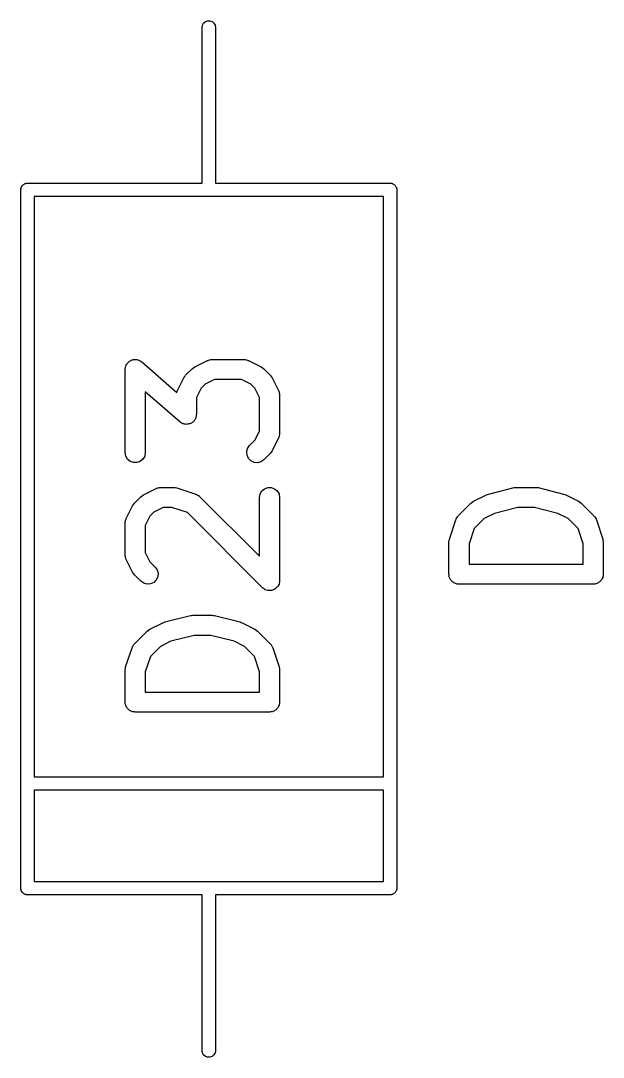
# Model space of a CAD drawing. Extents: x 39 to 139, y -131 to -25.
# Drawn here: x 96.4 to 100.74, y -93.05 to -85.33 of the extents above; entities that cross this region are included whole.
import ezdxf

# ---------------------------------------------------------------- set-up
doc = ezdxf.new("R2010")
doc.units = 0
doc.header["$MEASUREMENT"] = 0
doc.layers.add('BLACK', color=7, linetype='CONTINUOUS')

msp = doc.modelspace()

# ---------------------------------------------------------------- linework, layer by layer
at = {"layer": 'Black'}
for p, q in [((97.75, -85.38), (97.753, -85.3629)), ((97.753, -85.3629), (97.7617, -85.3479)), ((97.7617, -85.3479), (97.775, -85.3367)), ((97.775, -85.3367), (97.7913, -85.3308)), ((97.7913, -85.3308), (97.8087, -85.3308)), ((97.8087, -85.3308), (97.825, -85.3367)), ((97.825, -85.3367), (97.8383, -85.3479)), ((97.8383, -85.3479), (97.847, -85.3629)), ((97.847, -85.3629), (97.85, -85.38)), ((97.75, -86.54), (97.75, -85.38)), ((97.85, -85.38), (97.85, -86.54)), ((96.4, -86.59), (96.4008, -86.5857)), ((96.4, -91.79), (96.4, -86.59)), ((96.4008, -86.5813), (96.4023, -86.5772)), ((96.4008, -86.5857), (96.4008, -86.5813)), ((96.4023, -86.5772), (96.403, -86.5729)), ((96.403, -86.5729), (96.4052, -86.5691)), ((96.4052, -86.5691), (96.4067, -86.565)), ((96.4067, -86.565), (96.4095, -86.5616)), ((96.4095, -86.5616), (96.4117, -86.5579)), ((96.4117, -86.5579), (96.415, -86.555)), ((96.415, -86.555), (96.4179, -86.5517)), ((96.4179, -86.5517), (96.4216, -86.5495)), ((96.4216, -86.5495), (96.425, -86.5467)), ((96.425, -86.5467), (96.4291, -86.5452)), ((96.4291, -86.5452), (96.4329, -86.543)), ((96.4329, -86.543), (96.4372, -86.5423)), ((96.4372, -86.5423), (96.4413, -86.5408)), ((96.4413, -86.5408), (96.4457, -86.5408)), ((96.4457, -86.5408), (96.45, -86.54)), ((96.45, -86.54), (97.75, -86.54)), ((97.85, -86.54), (99.15, -86.54)), ((99.15, -86.54), (99.1543, -86.5408)), ((99.1543, -86.5408), (99.1587, -86.5408)), ((99.1587, -86.5408), (99.1628, -86.5423)), ((99.1628, -86.5423), (99.1671, -86.543)), ((99.1671, -86.543), (99.1709, -86.5452)), ((99.1709, -86.5452), (99.175, -86.5467)), ((99.175, -86.5467), (99.1784, -86.5495)), ((99.1784, -86.5495), (99.1821, -86.5517)), ((99.1821, -86.5517), (99.185, -86.555)), ((99.185, -86.555), (99.1883, -86.5579)), ((99.1883, -86.5579), (99.1905, -86.5616)), ((99.1905, -86.5616), (99.1933, -86.565)), ((99.1933, -86.565), (99.1948, -86.5691)), ((99.1948, -86.5691), (99.197, -86.5729)), ((99.197, -86.5729), (99.1977, -86.5772)), ((99.1977, -86.5772), (99.1992, -86.5813)), ((99.1992, -86.5813), (99.1992, -86.5857)), ((99.1992, -86.5857), (99.2, -86.59)), ((99.2, -86.59), (99.2, -91.79)), ((96.5, -86.64), (96.5, -90.96)), ((99.1, -86.64), (96.5, -86.64)), ((99.1, -90.96), (99.1, -86.64)), ((97.1788, -87.9135), (97.1809, -87.9081)), ((97.1809, -87.9081), (97.1819, -87.9024)), ((97.1819, -87.9024), (97.1856, -87.8961)), ((97.1856, -87.8961), (97.1882, -87.8893)), ((97.1882, -87.8893), (97.192, -87.8849)), ((97.192, -87.8849), (97.1949, -87.8799)), ((97.1949, -87.8799), (97.2005, -87.8752)), ((97.2005, -87.8752), (97.2054, -87.8697)), ((97.2054, -87.8697), (97.2104, -87.8669)), ((97.2104, -87.8669), (97.2149, -87.8631)), ((97.2149, -87.8631), (97.2218, -87.8606)), ((97.2218, -87.8606), (97.2282, -87.8571)), ((97.2282, -87.8571), (97.2339, -87.8562)), ((97.2339, -87.8562), (97.2394, -87.8542)), ((97.2394, -87.8542), (97.2467, -87.8542)), ((97.2467, -87.8542), (97.2539, -87.8531)), ((97.2539, -87.8531), (97.2596, -87.8542)), ((97.2596, -87.8542), (97.2654, -87.8542)), ((97.2654, -87.8542), (97.2723, -87.8567)), ((97.2723, -87.8567), (97.2795, -87.8582)), ((97.2795, -87.8582), (97.2844, -87.8612)), ((97.2844, -87.8612), (97.2899, -87.8631)), ((97.2899, -87.8631), (97.2955, -87.8679)), ((97.2955, -87.8679), (97.3018, -87.8717)), ((97.3018, -87.8717), (97.5618, -88.0991)), ((97.6854, -87.9158), (97.695, -87.9086)), ((97.695, -87.9086), (97.7903, -87.861)), ((97.7903, -87.861), (97.7944, -87.8598)), ((97.7944, -87.8598), (97.7982, -87.8576)), ((97.7982, -87.8576), (97.8068, -87.8561)), ((97.8068, -87.8561), (97.8152, -87.8536)), ((97.8152, -87.8536), (97.8196, -87.8538)), ((97.8196, -87.8538), (97.8238, -87.8531)), ((97.8238, -87.8531), (98.0619, -87.8531)), ((98.0619, -87.8531), (98.0662, -87.8538)), ((98.0662, -87.8538), (98.0705, -87.8536)), ((98.0705, -87.8536), (98.0789, -87.8561)), ((98.0789, -87.8561), (98.0876, -87.8576)), ((98.0876, -87.8576), (98.0913, -87.8598)), ((98.0913, -87.8598), (98.0954, -87.861)), ((98.0954, -87.861), (98.1907, -87.9086)), ((98.1907, -87.9086), (98.2003, -87.9158)), ((97.1774, -87.9281), (97.1787, -87.9209)), ((97.1774, -88.5471), (97.1774, -87.9281)), ((97.1787, -87.9209), (97.1788, -87.9135)), ((97.6139, -87.9898), (97.621, -87.9801)), ((97.621, -87.9801), (97.6279, -87.9703)), ((97.6279, -87.9703), (97.6755, -87.9227)), ((97.6755, -87.9227), (97.6854, -87.9158)), ((98.2003, -87.9158), (98.2102, -87.9227)), ((98.2102, -87.9227), (98.2578, -87.9703)), ((98.2578, -87.9703), (98.2647, -87.9801)), ((98.2647, -87.9801), (98.2718, -87.9898)), ((97.5663, -88.085), (97.6139, -87.9898)), ((97.773, -88.0374), (97.7426, -88.0678)), ((97.8415, -88.0031), (97.773, -88.0374)), ((98.0442, -88.0031), (97.8415, -88.0031)), ((98.1127, -88.0374), (98.0442, -88.0031)), ((98.1431, -88.0678), (98.1127, -88.0374)), ((98.2718, -87.9898), (98.3195, -88.085)), ((97.5839, -88.3179), (97.3274, -88.0934)), ((97.3274, -88.0934), (97.3274, -88.5471)), ((97.5618, -88.0991), (97.5629, -88.0929)), ((97.5629, -88.0929), (97.565, -88.0892)), ((97.565, -88.0892), (97.5663, -88.085)), ((97.7426, -88.0678), (97.7083, -88.1363)), ((97.7083, -88.1363), (97.7083, -88.2614)), ((98.1774, -88.1363), (98.1431, -88.0678)), ((98.1774, -88.3866), (98.1774, -88.1363)), ((98.3195, -88.085), (98.3207, -88.0892)), ((98.3207, -88.0892), (98.3229, -88.0929)), ((98.3229, -88.0929), (98.3244, -88.1016)), ((98.3244, -88.1016), (98.3269, -88.11)), ((98.3269, -88.11), (98.3266, -88.1143)), ((98.3266, -88.1143), (98.3274, -88.1186)), ((98.3274, -88.1186), (98.3274, -88.4043)), ((97.7001, -88.2934), (97.6975, -88.3003)), ((97.7038, -88.2871), (97.7001, -88.2934)), ((97.7048, -88.2814), (97.7038, -88.2871)), ((97.7069, -88.276), (97.7048, -88.2814)), ((97.7071, -88.2686), (97.7069, -88.276)), ((97.7083, -88.2614), (97.7071, -88.2686)), ((97.5902, -88.3217), (97.5839, -88.3179)), ((97.5958, -88.3264), (97.5902, -88.3217)), ((97.6013, -88.3284), (97.5958, -88.3264)), ((97.6062, -88.3314), (97.6013, -88.3284)), ((97.6134, -88.3328), (97.6062, -88.3314)), ((97.6203, -88.3353), (97.6134, -88.3328)), ((97.6261, -88.3353), (97.6203, -88.3353)), ((97.6318, -88.3364), (97.6261, -88.3353)), ((97.639, -88.3353), (97.6318, -88.3364)), ((97.6464, -88.3353), (97.639, -88.3353)), ((97.6518, -88.3333), (97.6464, -88.3353)), ((97.6575, -88.3324), (97.6518, -88.3333)), ((97.6639, -88.3289), (97.6575, -88.3324)), ((97.6708, -88.3264), (97.6639, -88.3289)), ((97.6753, -88.3227), (97.6708, -88.3264)), ((97.6803, -88.3199), (97.6753, -88.3227)), ((97.6852, -88.3143), (97.6803, -88.3199)), ((97.6908, -88.3096), (97.6852, -88.3143)), ((97.6937, -88.3046), (97.6908, -88.3096)), ((97.6975, -88.3003), (97.6937, -88.3046)), ((98.1431, -88.4551), (98.1774, -88.3866)), ((98.3195, -88.4378), (98.2718, -88.5331)), ((98.3207, -88.4337), (98.3195, -88.4378)), ((98.3229, -88.4299), (98.3207, -88.4337)), ((98.3244, -88.4213), (98.3229, -88.4299)), ((98.3269, -88.4129), (98.3244, -88.4213)), ((98.3274, -88.4043), (98.3266, -88.4085)), ((98.3266, -88.4085), (98.3269, -88.4129)), ((98.0824, -88.5406), (98.0892, -88.5154)), ((98.0892, -88.5154), (98.1041, -88.4941)), ((98.1041, -88.4941), (98.1431, -88.4551)), ((97.1819, -88.5728), (97.1774, -88.5471)), ((97.1949, -88.5954), (97.1819, -88.5728)), ((97.2149, -88.6121), (97.1949, -88.5954)), ((97.3098, -88.5954), (97.2899, -88.6121)), ((97.3229, -88.5728), (97.3098, -88.5954)), ((97.3274, -88.5471), (97.3229, -88.5728)), ((98.0847, -88.5666), (98.0824, -88.5406)), ((98.0957, -88.5902), (98.0847, -88.5666)), ((98.1141, -88.6086), (98.0957, -88.5902)), ((98.2102, -88.6002), (98.1888, -88.6151)), ((98.2578, -88.5526), (98.2102, -88.6002)), ((98.2647, -88.5427), (98.2578, -88.5526)), ((98.2718, -88.5331), (98.2647, -88.5427)), ((97.2394, -88.621), (97.2149, -88.6121)), ((97.2654, -88.621), (97.2394, -88.621)), ((97.2899, -88.6121), (97.2654, -88.621)), ((98.1377, -88.6196), (98.1141, -88.6086)), ((98.1637, -88.6219), (98.1377, -88.6196)), ((98.1888, -88.6151), (98.1637, -88.6219)), ((97.3141, -88.861), (97.4093, -88.8134)), ((97.4093, -88.8134), (97.4135, -88.8122)), ((97.4135, -88.8122), (97.4172, -88.81)), ((97.4172, -88.81), (97.4259, -88.8085)), ((97.4259, -88.8085), (97.4343, -88.806)), ((97.4343, -88.806), (97.4386, -88.8062)), ((97.4386, -88.8062), (97.4429, -88.8055)), ((97.4429, -88.8055), (97.5381, -88.8055)), ((97.5381, -88.8055), (97.5499, -88.8076)), ((97.5499, -88.8076), (97.5618, -88.8093)), ((97.5618, -88.8093), (97.7047, -88.8569)), ((98.1819, -88.8548), (98.1949, -88.8323)), ((98.1949, -88.8323), (98.2149, -88.8155)), ((98.2149, -88.8155), (98.2394, -88.8066)), ((98.2394, -88.8066), (98.2654, -88.8066)), ((98.2654, -88.8066), (98.2899, -88.8155)), ((98.2899, -88.8155), (98.3098, -88.8323)), ((98.3098, -88.8323), (98.3229, -88.8548)), ((99.8823, -88.8553), (100.073, -88.8077)), ((100.073, -88.8077), (100.082, -88.8071)), ((100.082, -88.8071), (100.091, -88.8055)), ((100.091, -88.8055), (100.234, -88.8055)), ((100.234, -88.8055), (100.243, -88.8071)), ((100.243, -88.8071), (100.252, -88.8077)), ((100.252, -88.8077), (100.442, -88.8553)), ((97.247, -88.9227), (97.2946, -88.8751)), ((97.2946, -88.8751), (97.3044, -88.8682)), ((97.3044, -88.8682), (97.3141, -88.861)), ((97.7047, -88.8569), (97.7085, -88.859)), ((97.7085, -88.859), (97.7126, -88.8601)), ((97.7126, -88.8601), (97.7198, -88.8652)), ((97.7198, -88.8652), (97.7276, -88.8693)), ((97.7276, -88.8693), (97.7304, -88.8726)), ((97.7304, -88.8726), (97.734, -88.8751)), ((97.734, -88.8751), (98.1774, -89.3185)), ((98.1774, -88.8805), (98.1819, -88.8548)), ((98.1774, -89.3185), (98.1774, -88.8805)), ((98.3229, -88.8548), (98.3274, -88.8805)), ((98.3274, -88.8805), (98.3274, -89.4995)), ((99.7522, -88.9227), (99.7621, -88.9158)), ((99.7621, -88.9158), (99.7717, -88.9086)), ((99.7717, -88.9086), (99.8669, -88.861)), ((99.8669, -88.861), (99.8748, -88.8587)), ((99.8748, -88.8587), (99.8823, -88.8553)), ((100.442, -88.8553), (100.45, -88.8587)), ((100.45, -88.8587), (100.458, -88.861)), ((100.458, -88.861), (100.553, -88.9086)), ((100.553, -88.9086), (100.563, -88.9158)), ((100.563, -88.9158), (100.573, -88.9227)), ((97.1853, -89.0374), (97.2329, -88.9422)), ((97.2329, -88.9422), (97.2401, -88.9325)), ((97.2401, -88.9325), (97.247, -88.9227)), ((97.392, -88.9897), (97.3616, -89.0201)), ((97.4606, -88.9555), (97.392, -88.9897)), ((97.5259, -88.9555), (97.4606, -88.9555)), ((97.6404, -88.9936), (97.5259, -88.9555)), ((99.657, -89.0179), (99.7522, -88.9227)), ((100.1, -88.9555), (99.9267, -88.9989)), ((100.225, -88.9555), (100.1, -88.9555)), ((100.398, -88.9989), (100.225, -88.9555)), ((100.573, -88.9227), (100.668, -89.0179)), ((97.1774, -89.071), (97.1781, -89.0667)), ((97.1779, -89.0624), (97.1804, -89.054)), ((97.1781, -89.0667), (97.1779, -89.0624)), ((97.1804, -89.054), (97.1819, -89.0453)), ((97.1819, -89.0453), (97.1841, -89.0416)), ((97.1841, -89.0416), (97.1853, -89.0374)), ((97.3616, -89.0201), (97.3274, -89.0887)), ((98.1993, -89.5526), (97.6404, -88.9936)), ((99.5912, -89.1901), (99.6388, -89.0472)), ((99.6388, -89.0472), (99.6409, -89.0434)), ((99.6409, -89.0434), (99.642, -89.0393)), ((99.642, -89.0393), (99.6471, -89.0321)), ((99.6471, -89.0321), (99.6513, -89.0243)), ((99.6513, -89.0243), (99.6545, -89.0215)), ((99.6545, -89.0215), (99.657, -89.0179)), ((99.8497, -89.0374), (99.7756, -89.1115)), ((99.9267, -88.9989), (99.8497, -89.0374)), ((100.475, -89.0374), (100.398, -88.9989)), ((100.549, -89.1115), (100.475, -89.0374)), ((100.668, -89.0179), (100.67, -89.0215)), ((100.67, -89.0215), (100.674, -89.0243)), ((100.674, -89.0243), (100.678, -89.0321)), ((100.678, -89.0321), (100.683, -89.0393)), ((100.683, -89.0393), (100.684, -89.0434)), ((100.684, -89.0434), (100.686, -89.0472)), ((100.686, -89.0472), (100.734, -89.1901)), ((97.1774, -89.309), (97.1774, -89.071)), ((97.3274, -89.0887), (97.3274, -89.2913)), ((99.7756, -89.1115), (99.7374, -89.226)), ((100.587, -89.226), (100.549, -89.1115)), ((99.5874, -89.2138), (99.5895, -89.202)), ((99.5874, -89.4519), (99.5874, -89.2138)), ((99.5895, -89.202), (99.5912, -89.1901)), ((100.734, -89.1901), (100.735, -89.202)), ((100.735, -89.202), (100.737, -89.2138)), ((100.737, -89.2138), (100.737, -89.4519)), ((97.3274, -89.2913), (97.3616, -89.3599)), ((99.7374, -89.226), (99.7374, -89.3769)), ((100.587, -89.3769), (100.587, -89.226)), ((97.1781, -89.3133), (97.1774, -89.309)), ((97.1779, -89.3176), (97.1781, -89.3133)), ((97.1804, -89.326), (97.1779, -89.3176)), ((97.1819, -89.3347), (97.1804, -89.326)), ((97.1841, -89.3384), (97.1819, -89.3347)), ((97.1853, -89.3426), (97.1841, -89.3384)), ((97.2329, -89.4378), (97.1853, -89.3426)), ((97.3616, -89.3599), (97.4007, -89.3989)), ((99.7374, -89.3769), (100.587, -89.3769)), ((97.2401, -89.4475), (97.2329, -89.4378)), ((97.247, -89.4573), (97.2401, -89.4475)), ((97.4007, -89.3989), (97.4156, -89.4202)), ((97.4156, -89.4202), (97.4223, -89.4454)), ((97.4223, -89.4454), (97.4201, -89.4713)), ((99.5885, -89.4584), (99.5874, -89.4519)), ((100.737, -89.4519), (100.736, -89.4584)), ((97.2946, -89.5049), (97.247, -89.4573)), ((97.3159, -89.5199), (97.2946, -89.5049)), ((97.3411, -89.5266), (97.3159, -89.5199)), ((97.367, -89.5243), (97.3411, -89.5266)), ((97.3906, -89.5133), (97.367, -89.5243)), ((97.4091, -89.4949), (97.3906, -89.5133)), ((97.4201, -89.4713), (97.4091, -89.4949)), ((98.3229, -89.5252), (98.318, -89.5337)), ((98.3234, -89.5219), (98.3229, -89.5252)), ((98.3248, -89.5189), (98.3234, -89.5219)), ((98.3257, -89.5092), (98.3248, -89.5189)), ((98.3274, -89.4995), (98.3257, -89.5092)), ((99.5885, -89.4649), (99.5885, -89.4584)), ((99.5908, -89.4711), (99.5885, -89.4649)), ((99.5919, -89.4776), (99.5908, -89.4711)), ((99.5952, -89.4832), (99.5919, -89.4776)), ((99.5974, -89.4894), (99.5952, -89.4832)), ((99.6016, -89.4944), (99.5974, -89.4894)), ((99.6049, -89.5001), (99.6016, -89.4944)), ((99.61, -89.5043), (99.6049, -89.5001)), ((99.6142, -89.5094), (99.61, -89.5043)), ((99.6199, -89.5126), (99.6142, -89.5094)), ((99.6249, -89.5169), (99.6199, -89.5126)), ((99.631, -89.5191), (99.6249, -89.5169)), ((99.6367, -89.5224), (99.631, -89.5191)), ((99.6432, -89.5235), (99.6367, -89.5224)), ((99.6494, -89.5258), (99.6432, -89.5235)), ((99.6559, -89.5258), (99.6494, -89.5258)), ((99.6624, -89.5269), (99.6559, -89.5258)), ((100.662, -89.5269), (99.6624, -89.5269)), ((100.669, -89.5258), (100.662, -89.5269)), ((100.675, -89.5258), (100.669, -89.5258)), ((100.682, -89.5235), (100.675, -89.5258)), ((100.688, -89.5224), (100.682, -89.5235)), ((100.694, -89.5191), (100.688, -89.5224)), ((100.7, -89.5169), (100.694, -89.5191)), ((100.705, -89.5126), (100.7, -89.5169)), ((100.711, -89.5094), (100.705, -89.5126)), ((100.715, -89.5043), (100.711, -89.5094)), ((100.72, -89.5001), (100.715, -89.5043)), ((100.723, -89.4944), (100.72, -89.5001)), ((100.727, -89.4894), (100.723, -89.4944)), ((100.73, -89.4832), (100.727, -89.4894)), ((100.733, -89.4776), (100.73, -89.4832)), ((100.734, -89.4711), (100.733, -89.4776)), ((100.736, -89.4649), (100.734, -89.4711)), ((100.736, -89.4584), (100.736, -89.4649)), ((98.2074, -89.5582), (98.1993, -89.5526)), ((98.2149, -89.5645), (98.2074, -89.5582)), ((98.218, -89.5656), (98.2149, -89.5645)), ((98.2207, -89.5675), (98.218, -89.5656)), ((98.2302, -89.57), (98.2207, -89.5675)), ((98.2394, -89.5734), (98.2302, -89.57)), ((98.2427, -89.5734), (98.2394, -89.5734)), ((98.2458, -89.5742), (98.2427, -89.5734)), ((98.2556, -89.5734), (98.2458, -89.5742)), ((98.2654, -89.5734), (98.2556, -89.5734)), ((98.2685, -89.5723), (98.2654, -89.5734)), ((98.2718, -89.572), (98.2685, -89.5723)), ((98.2807, -89.5678), (98.2718, -89.572)), ((98.2899, -89.5645), (98.2807, -89.5678)), ((98.2924, -89.5624), (98.2899, -89.5645)), ((98.2954, -89.561), (98.2924, -89.5624)), ((98.3023, -89.554), (98.2954, -89.561)), ((98.3098, -89.5477), (98.3023, -89.554)), ((98.3115, -89.5449), (98.3098, -89.5477)), ((98.3138, -89.5425), (98.3115, -89.5449)), ((98.318, -89.5337), (98.3138, -89.5425)), ((97.4723, -89.8077), (97.6628, -89.7601)), ((97.6628, -89.7601), (97.6719, -89.7595)), ((97.6719, -89.7595), (97.681, -89.7579)), ((97.681, -89.7579), (97.8238, -89.7579)), ((97.8238, -89.7579), (97.8328, -89.7595)), ((97.8328, -89.7595), (97.842, -89.7601)), ((97.842, -89.7601), (98.0325, -89.8077)), ((97.3617, -89.861), (97.4569, -89.8134)), ((97.4569, -89.8134), (97.4648, -89.8111)), ((97.4648, -89.8111), (97.4723, -89.8077)), ((98.0325, -89.8077), (98.04, -89.8111)), ((98.04, -89.8111), (98.0478, -89.8134)), ((98.0478, -89.8134), (98.1431, -89.861)), ((97.247, -89.9703), (97.3422, -89.8751)), ((97.3422, -89.8751), (97.352, -89.8682)), ((97.352, -89.8682), (97.3617, -89.861)), ((97.6902, -89.9079), (97.5167, -89.9512)), ((97.8146, -89.9079), (97.6902, -89.9079)), ((97.9881, -89.9512), (97.8146, -89.9079)), ((98.1431, -89.861), (98.1527, -89.8682)), ((98.1527, -89.8682), (98.1626, -89.8751)), ((98.1626, -89.8751), (98.2578, -89.9703)), ((97.2288, -89.9996), (97.2309, -89.9958)), ((97.2309, -89.9958), (97.232, -89.9916)), ((97.232, -89.9916), (97.2371, -89.9844)), ((97.2371, -89.9844), (97.2413, -89.9767)), ((97.2413, -89.9767), (97.2445, -89.9738)), ((97.2445, -89.9738), (97.247, -89.9703)), ((97.4397, -89.9897), (97.3656, -90.0638)), ((97.5167, -89.9512), (97.4397, -89.9897)), ((98.0651, -89.9897), (97.9881, -89.9512)), ((98.1392, -90.0638), (98.0651, -89.9897)), ((98.2578, -89.9703), (98.2603, -89.9738)), ((98.2603, -89.9738), (98.2635, -89.9767)), ((98.2635, -89.9767), (98.2677, -89.9844)), ((98.2677, -89.9844), (98.2727, -89.9916)), ((98.2727, -89.9916), (98.2739, -89.9958)), ((98.2739, -89.9958), (98.2759, -89.9996)), ((97.1812, -90.1425), (97.2288, -89.9996)), ((97.3656, -90.0638), (97.3274, -90.1784)), ((98.1774, -90.1784), (98.1392, -90.0638)), ((98.2759, -89.9996), (98.3235, -90.1425)), ((97.1795, -90.1543), (97.1812, -90.1425)), ((98.3235, -90.1425), (98.3253, -90.1543)), ((97.1774, -90.1662), (97.1795, -90.1543)), ((97.1774, -90.4043), (97.1774, -90.1662)), ((97.3274, -90.1784), (97.3274, -90.3293)), ((98.1774, -90.3293), (98.1774, -90.1784)), ((98.3253, -90.1543), (98.3274, -90.1662)), ((98.3274, -90.1662), (98.3274, -90.4043)), ((97.3274, -90.3293), (98.1774, -90.3293)), ((97.1785, -90.4107), (97.1774, -90.4043)), ((97.1785, -90.4173), (97.1785, -90.4107)), ((97.1808, -90.4235), (97.1785, -90.4173)), ((97.1819, -90.4299), (97.1808, -90.4235)), ((97.1852, -90.4356), (97.1819, -90.4299)), ((97.1874, -90.4418), (97.1852, -90.4356)), ((97.1916, -90.4468), (97.1874, -90.4418)), ((97.1949, -90.4525), (97.1916, -90.4468)), ((97.2, -90.4567), (97.1949, -90.4525)), ((97.2042, -90.4617), (97.2, -90.4567)), ((98.3048, -90.4567), (98.3006, -90.4617)), ((98.3098, -90.4525), (98.3048, -90.4567)), ((98.3131, -90.4468), (98.3098, -90.4525)), ((98.3173, -90.4418), (98.3131, -90.4468)), ((98.3196, -90.4356), (98.3173, -90.4418)), ((98.3229, -90.4299), (98.3196, -90.4356)), ((98.324, -90.4235), (98.3229, -90.4299)), ((98.3262, -90.4173), (98.324, -90.4235)), ((98.3274, -90.4043), (98.3262, -90.4107)), ((98.3262, -90.4107), (98.3262, -90.4173)), ((97.2099, -90.465), (97.2042, -90.4617)), ((97.2149, -90.4692), (97.2099, -90.465)), ((97.221, -90.4715), (97.2149, -90.4692)), ((97.2267, -90.4748), (97.221, -90.4715)), ((97.2332, -90.4759), (97.2267, -90.4748)), ((97.2394, -90.4781), (97.2332, -90.4759)), ((97.2459, -90.4781), (97.2394, -90.4781)), ((97.2524, -90.4793), (97.2459, -90.4781)), ((98.2524, -90.4793), (97.2524, -90.4793)), ((98.2588, -90.4781), (98.2524, -90.4793)), ((98.2654, -90.4781), (98.2588, -90.4781)), ((98.2716, -90.4759), (98.2654, -90.4781)), ((98.278, -90.4748), (98.2716, -90.4759)), ((98.2837, -90.4715), (98.278, -90.4748)), ((98.2899, -90.4692), (98.2837, -90.4715)), ((98.2949, -90.465), (98.2899, -90.4692)), ((98.3006, -90.4617), (98.2949, -90.465)), ((96.5, -90.96), (99.1, -90.96)), ((96.5, -91.06), (96.5, -91.74)), ((99.1, -91.06), (96.5, -91.06)), ((99.1, -91.74), (99.1, -91.06)), ((96.5, -91.74), (99.1, -91.74)), ((96.4008, -91.7943), (96.4, -91.79)), ((96.4008, -91.7987), (96.4008, -91.7943)), ((96.4023, -91.8028), (96.4008, -91.7987)), ((96.403, -91.8071), (96.4023, -91.8028)), ((96.4052, -91.8109), (96.403, -91.8071)), ((96.4067, -91.815), (96.4052, -91.8109)), ((96.4095, -91.8184), (96.4067, -91.815)), ((96.4117, -91.8221), (96.4095, -91.8184)), ((96.415, -91.825), (96.4117, -91.8221)), ((96.4179, -91.8283), (96.415, -91.825)), ((96.4216, -91.8305), (96.4179, -91.8283)), ((96.425, -91.8333), (96.4216, -91.8305)), ((96.4291, -91.8348), (96.425, -91.8333)), ((96.4329, -91.837), (96.4291, -91.8348)), ((96.4372, -91.8377), (96.4329, -91.837)), ((96.4413, -91.8392), (96.4372, -91.8377)), ((96.4457, -91.8392), (96.4413, -91.8392)), ((96.45, -91.84), (96.4457, -91.8392)), ((97.75, -91.84), (96.45, -91.84)), ((97.75, -93), (97.75, -91.84)), ((99.15, -91.84), (97.85, -91.84)), ((97.85, -91.84), (97.85, -93)), ((99.1543, -91.8392), (99.15, -91.84)), ((99.1587, -91.8392), (99.1543, -91.8392)), ((99.1628, -91.8377), (99.1587, -91.8392)), ((99.1671, -91.837), (99.1628, -91.8377)), ((99.1709, -91.8348), (99.1671, -91.837)), ((99.175, -91.8333), (99.1709, -91.8348)), ((99.1784, -91.8305), (99.175, -91.8333)), ((99.1821, -91.8283), (99.1784, -91.8305)), ((99.185, -91.825), (99.1821, -91.8283)), ((99.1883, -91.8221), (99.185, -91.825)), ((99.1905, -91.8184), (99.1883, -91.8221)), ((99.1933, -91.815), (99.1905, -91.8184)), ((99.1948, -91.8109), (99.1933, -91.815)), ((99.197, -91.8071), (99.1948, -91.8109)), ((99.1977, -91.8028), (99.197, -91.8071)), ((99.1992, -91.7987), (99.1977, -91.8028)), ((99.2, -91.79), (99.1992, -91.7943)), ((99.1992, -91.7943), (99.1992, -91.7987)), ((97.753, -93.0171), (97.75, -93)), ((97.85, -93), (97.847, -93.0171)), ((97.7617, -93.0321), (97.753, -93.0171)), ((97.775, -93.0433), (97.7617, -93.0321)), ((97.7913, -93.0492), (97.775, -93.0433)), ((97.8087, -93.0492), (97.7913, -93.0492)), ((97.825, -93.0433), (97.8087, -93.0492)), ((97.8383, -93.0321), (97.825, -93.0433)), ((97.847, -93.0171), (97.8383, -93.0321))]:
    msp.add_line(p, q, dxfattribs=at)

doc.saveas('drawing.dxf')
